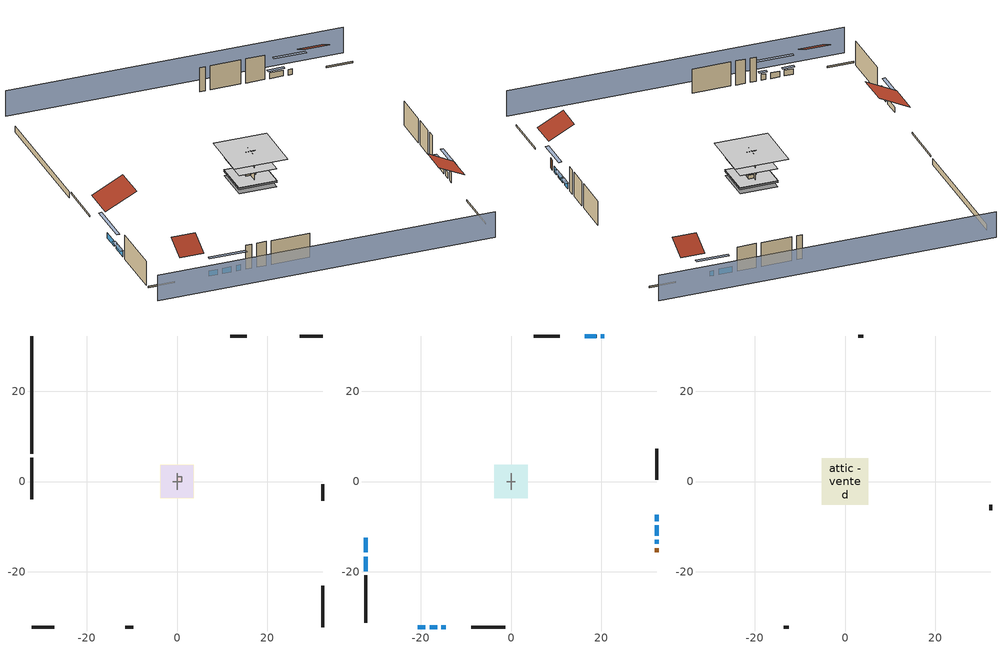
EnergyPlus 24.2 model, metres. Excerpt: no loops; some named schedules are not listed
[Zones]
central ac and furnace airloop ret air zone
 floor adiabatic (AdiabaticConst): 0,0 0,1 1,1 1,0 z0
 wall adiabatic (AdiabaticConst): 0,1 0,0 1,0 1,1 0,1 z0:1
 ceiling adiabatic (AdiabaticConst): 1,0 1,1 0,1 0,0 z1
crawlspace - vented
 floor foundation (Slab2 construction): -3.61,-3.61 -3.61,3.61 3.61,3.61 3.61,-3.61 z-0.91
 wall outside (RimJoist1 construction): -32.25,5.23 -32.25,-3.95 z0.3:0.61
 wall outside (RimJoist2 construction): 32.25,32.25 27.16,32.25 z0.3:0.61
 wall outside (RimJoist3 construction): 32.25,-32.25 32.25,-23.07 z0.3:0.61
 wall outside (RimJoist4 construction): -32.25,-32.25 -27.16,-32.25 z0.3:0.61
 wall foundation (FoundationWall1 construction): -32.25,32.25 -32.25,6.16 z-0.91:0.3
garage
 floor foundation (Slab1 construction): -3.66,-3.66 -3.66,3.66 3.66,3.66 3.66,-3.66 z0
 wall outside (Wall1 construction): 15.42,32.25 11.77,32.25 z0.3:5.18
 wall outside (Wall12 construction): -11.52,-32.25 -9.69,-32.25 z0.3:5.18
 wall outside (Wall2 construction): 32.25,-4.23 32.25,-0.57 z0.3:5.18
 wall to conditioned space (Wall5 construction Reversed): 0,1.83 0,-1.83 z0.3:5.18
 wall to conditioned space (Wall6 construction Reversed): -0.91,0 0.91,0 z0.3:5.18
conditioned space
 floor to crawlspace - vented (Floor1 construction): -3.61,-3.61 -3.61,3.61 3.61,3.61 3.61,-3.61 z0.3
 floor to garage (Floor3 construction): -3.66,-3.66 -3.66,3.66 3.66,3.66 3.66,-3.66 z0.3
 floor adiabatic (AdiabaticFloorConstruction): -3.61,-3.61 -3.61,3.61 3.61,3.61 3.61,-3.61 z2.74
 wall outside (AdiabaticWallConstruction 1): 32.25,-15.68 32.25,-14.77 z0.3:2.34
 wall outside (AdiabaticWallConstruction): -32.25,-12.44 -32.25,-15.71 / -32.25,-16.64 -32.25,-19.9 / 20.69,32.25 19.88,32.25 z0.3:1.37; -20.69,-32.25 -18.98,-32.25 / -18.05,-32.25 -16.33,-32.25 z0.3:1.43; 18.95,32.25 16.35,32.25 z0.3:1.46; 32.25,-13.84 32.25,-12.93 z0.3:1.53; 32.25,-12 32.25,-9.73 z0.3:1.31; 32.25,-8.8 32.25,-7.32 z0.3:1.28; -15.41,-32.25 -14.5,-32.25 z0.3:1.49
 wall outside (Wall3 construction): -32.25,-20.83 -32.25,-31.32 z0.3:5.18
 wall outside (Wall4 construction): 10.84,32.25 5.01,32.25 z0.3:5.18
 wall outside (Wall7 construction): 32.25,0.35 32.25,7.24 z0.3:5.18
 wall outside (Wall8 construction): -8.77,-32.25 -1.33,-32.25 z0.3:5.18
 window (WindowConstruction): -32.25,-12.44 -32.25,-15.71 z0.3:1.37
 window (WindowConstruction 9): -20.69,-32.25 -18.98,-32.25 z0.3:1.43
 window (WindowConstruction 1): -32.25,-16.64 -32.25,-19.9 z0.3:1.37
 window (WindowConstruction 2): 20.69,32.25 19.88,32.25 z0.3:1.37
 window (WindowConstruction 3): 18.95,32.25 16.35,32.25 z0.3:1.46
 window (WindowConstruction 4): 32.25,-13.84 32.25,-12.93 z0.3:1.52
 window (WindowConstruction 5): 32.25,-12 32.25,-9.73 z0.3:1.31
 window (WindowConstruction 6): 32.25,-8.8 32.25,-7.32 z0.3:1.28
 window (WindowConstruction 7): -18.05,-32.25 -16.33,-32.25 z0.3:1.43
 window (WindowConstruction 8): -15.4,-32.25 -14.51,-32.25 z0.3:1.49
 door (Door): 32.25,-15.68 32.25,-14.77 z0.3:2.34
 ceiling adiabatic (AdiabaticFloorConstruction): 3.61,-3.61 3.61,3.61 -3.61,3.61 -3.61,-3.61 z2.74
attic - vented
 floor to conditioned space (Floor2 construction Reversed): -5.14,-5.14 -5.14,5.14 5.14,5.14 5.14,-5.14 z5.18
 wall outside (Wall10 construction): -13.58,-32.25 -12.45,-32.25 z0.3:5.18
 wall outside (Wall11 construction): 32.25,-6.4 32.25,-5.16 z0.3:5.18
 wall outside (Wall9 construction): 4.08,32.25 2.96,32.25 z0.3:5.18
 roof outside (Roof1 construction): -32.25,-11.51,5.18 -26.31,-11.51,8.15 -26.31,-4.87,8.15 -32.25,-4.87,5.18
 roof outside (Roof2 construction): 21.62,32.25,5.18 21.62,28.12,7.24 26.23,28.12,7.24 26.23,32.25,5.18
 roof outside (Roof3 construction): -21.62,-32.25,5.18 -21.62,-28.12,7.24 -26.23,-28.12,7.24 -26.23,-32.25,5.18
 roof outside (Roof4 construction): 32.25,-16.61,5.18 27.3,-16.61,7.66 27.3,-22.15,7.66 32.25,-22.15,5.18
shading: 32.25,36.82 -32.25,36.82 / -32.25,-36.82 32.25,-36.82 z0:5.18; -32.25,-18.45 -32.25,-9.7 -32.86,-9.7 -32.86,-18.45 z4.11; -18.67,-32.25 -20.99,-32.25 -20.99,-32.86 -18.67,-32.86 z1.74; -32.25,-20.21 -32.25,-16.33 -32.86,-16.33 -32.86,-20.21 z1.68; 17.14,32.25 23.43,32.25 23.43,32.86 17.14,32.86 z4.11; 16.05,32.25 19.26,32.25 19.26,32.86 16.05,32.86 z1.77; 32.25,-10.19 32.25,-16.58 32.86,-16.58 32.86,-10.19 z4.27; 32.25,-9.43 32.25,-12.31 32.86,-12.31 32.86,-9.43 z1.62; 32.25,-7.02 32.25,-9.11 32.86,-9.11 32.86,-7.02 z1.58; -13.59,-32.25 -20.79,-32.25 -20.79,-32.86 -13.59,-32.86 z4.18; -14.2,-32.25 -15.71,-32.25 -15.71,-32.86 -14.2,-32.86 z1.8
[Building]
Building 1: Terrain=Suburbs
[Site:Location]
Portland Intl Arpt_OR: Latitude {deg}=45.59; Longitude {deg}=-122.6; Time Zone {hr}=-8; Elevation {m}=33; Keep Site Location Information=Yes
[Site:GroundTemperature:Shallow]
10.2558, 8.96328, 8.85977, 9.47314, 11.9355, 14.3863, 16.5111, 17.8571, 17.9714, 16.8767, 14.8061, 12.4304
[Site:WaterMainsTemperature]
Calculation Method=Schedule; Temperature Schedule=mains temperature schedule
[Material] Roughness=Rough; Thermal Absorptance=0.9
Name | Thickness {m} | Conductivity {W/m-K} | Density {kg/m3} | Specific Heat {J/kg-K} | Solar Absorptance | Visible Absorptance
asphalt or fiberglass shingles | 0.00635 | 0.162714 | 1121.4 | 1465.45 | 0.85 | 0.85
ceiling loosefill ins | 0.0846667 | 0.0480833 | 16.02 | 1046.75 | 0.7 | 0.7
ceiling stud and cavity | 0.1397 | 0.0920385 | 65.682 | 1177.47 | 0.7 | 0.7
concrete 4.0 in. | 0.1016 | 1.803125 | 2242.8 | 837.4 | 0.7 | 0.7
concrete 8.0 in. | 0.2032 | 1.803125 | 2242.8 | 837.4 | 0.7 | 0.7
door material | 0.04445 | 0.0612267 | 512.64 | 1214.23 | 0.7 | 0.7
floor covering | 0.0127 | 0.0433444 | 54.468 | 1339.84 | 0.6 | 0.6
floor rigid ins; wall rigid ins | 0.512978 | 0.029427 | 32.04 | 1214.23 | 0.7 | 0.7
floor stud and cavity | 0.1397 | 0.923637 | 92.3553 | 1139.71 | 0.7 | 0.7
floor stud and cavity 1 | 0.1397 | 1.75129 | 37.0049 | 1207.88 | 0.7 | 0.7
furniture material conditioned space 1; furniture material garage 1 | 0.1524 | 0.115458 | 640.8 | 1214.23 | 0.6 | 0.6
gypsum board | 0.0127 | 0.160291 | 801 | 837.4 | 0.6 | 0.6
osb sheathing 0.5 in. | 0.0127 | 0.115458 | 512.64 | 1214.23 | 0.6 | 0.6
osb sheathing 0.5 in. 1; osb sheathing 0.5 in. 2; osb sheathing 0.5 in. 3 | 0.0127 | 0.115458 | 512.64 | 1214.23 | 0.7 | 0.7
osb sheathing 0.75 in. | 0.01905 | 0.115458 | 512.64 | 1214.23 | 0.7 | 0.7
rim joist stud and cavity | 0.0508 | 0.178688 | 50.32683 | 1063.81 | 0.6 | 0.6
roof rigid ins | 0.00281632 | 0.029427 | 32.04 | 1214.23 | 0.7 | 0.7
soil 0.5 in. | 0.0127 | 1.3848 | 1842.3 | 418.7 | 0.7 | 0.7
wall stud and cavity | 0.1397 | 0.727959 | 139.0536 | 1170.24 | 0.6 | 0.6
wall stud and cavity 1 | 0.1397 | 0.117713 | 139.0536 | 1170.24 | 0.7 | 0.7
wall stud and cavity 2 | 0.1397 | 0.103501 | 139.0536 | 1170.24 | 0.7 | 0.7
wall stud and cavity 3 | 0.0889 | 0.380278 | 52.3479 | 1209.89 | 0.7 | 0.7
wall stud and cavity 4 | 0.0889 | 0.391764 | 83.0341 | 1211.67 | 0.7 | 0.7
wood siding | 0.0254 | 0.102417 | 544.68 | 1172.36 | 0.85 | 0.85
wood siding 1; wood siding 2 | 0.0254 | 0.102417 | 544.68 | 1172.36 | 0.7 | 0.7
[Material:NoMass]
Adiabatic: Roughness=Rough; Thermal Resistance {m2-K/W}=176.1; Thermal Absorptance=0.9; Solar Absorptance=0.7; Visible Absorptance=0.7
[WindowMaterial:SimpleGlazingSystem]
WindowMaterial: U-Factor {W/m2-K}=2.78222; Solar Heat Gain Coefficient=0.56
[Construction]
AdiabaticConst: Adiabatic
AdiabaticFloorConstruction: floor stud and cavity 1, floor rigid ins, osb sheathing 0.75 in., floor covering
AdiabaticWallConstruction: wood siding 1, wall rigid ins, wall stud and cavity 3, gypsum board
AdiabaticWallConstruction 1: wood siding 2, wall rigid ins, wall stud and cavity 3, gypsum board
Door: door material
Floor1 construction; Floor3 construction: floor stud and cavity, osb sheathing 0.75 in., floor covering
Floor2 construction Reversed: gypsum board, ceiling stud and cavity, ceiling loosefill ins
FoundationWall1 construction: concrete 8.0 in.
furniture construction conditioned space 1: furniture material conditioned space 1
furniture construction garage 1: furniture material garage 1
PartitionWallConstruction: gypsum board, wall stud and cavity 4, gypsum board
RimJoist1 construction; RimJoist2 construction; RimJoist3 construction; RimJoist4 construction: wood siding, rim joist stud and cavity
Roof1 construction; Roof2 construction; Roof3 construction; Roof4 construction: asphalt or fiberglass shingles, roof rigid ins, osb sheathing 0.5 in.
Slab1 construction: concrete 4.0 in.
Slab2 construction: soil 0.5 in.
Wall1 construction; Wall2 construction: wood siding, osb sheathing 0.5 in. 1, wall stud and cavity
Wall10 construction; Wall11 construction; Wall12 construction; Wall9 construction: wood siding, osb sheathing 0.5 in. 3, wall stud and cavity
Wall3 construction; Wall4 construction: wood siding, osb sheathing 0.5 in. 1, wall stud and cavity 1, gypsum board
Wall5 construction Reversed: gypsum board, wall stud and cavity 2, osb sheathing 0.5 in. 2
Wall6 construction Reversed: gypsum board, wall stud and cavity 2, osb sheathing 0.5 in. 3
Wall7 construction; Wall8 construction: wood siding, osb sheathing 0.5 in. 3, wall stud and cavity 1, gypsum board
WindowConstruction; WindowConstruction 1; WindowConstruction 2; WindowConstruction 3; WindowConstruction 4; WindowConstruction 5; WindowConstruction 6; WindowConstruction 7; WindowConstruction 8; WindowConstruction 9: WindowMaterial
[Zone] Multiplier=1
Name | Volume {m3} | Part of Total Floor Area
attic - vented | 80.9188 | Yes
central ac and furnace airloop ret air zone | 1 | No
conditioned space | 384.656 | Yes
crawlspace - vented | 63.543 | Yes
garage | 130.484 | Yes
[Space]
Name | Zone | Volume {m3} | Space Type
attic - vented 1 | attic - vented | 80.9188
central ac and furnace airloop ret air space | central ac and furnace airloop ret air zone |  | Plenum Space Type
conditioned space 1 | conditioned space | 384.656
crawlspace - vented 1 | crawlspace - vented | 63.543
garage 1 | garage | 130.484
[ZoneInfiltration:EffectiveLeakageArea] Schedule=Always On Discrete
Name | Zone or Space | Effective Air Leakage Area {cm2} | Stack Coefficient | Wind Coefficient
infil attic - vented 1 | attic - vented 1 | 3520.67 | 0.00015981 | 4.28029e-05
infil garage 1 | garage 1 | 543.674 | 0.000129147 | 4.64657e-05
[ZoneMixing] Schedule=Always On Continuous; Design Flow Rate Calculation Method=Flow/Zone; Design Flow Rate {m3/s}=0
Name | Zone or Space | Source Zone or Space
whole house fan mix | attic - vented | conditioned space
central ac and furnace airloop_0 ZoneMixDZToCond mix | conditioned space | crawlspace - vented
central ac and furnace airloop_0 ZoneMixCondToDZ mix | crawlspace - vented | conditioned space
[SpaceList]
Plenum Space Type: central ac and furnace airloop ret air space
[OtherEquipment] Design Level Calculation Method=EquipmentLevel
Name | Fuel Type | Zone or ZoneList or Space or SpaceList | Schedule | Design Level {W} | Fraction Latent | Fraction Radiant | Fraction Lost
central ac and furnace airloop_0 RetCondToRP; central ac and furnace airloop_0 RetSensLkToRP | None | central ac and furnace airloop ret air space | Always On Discrete | 0 | 0 | 0 | 0
central ac and furnace airloop_0 RetLatLkToRP | None | central ac and furnace airloop ret air space | Always On Discrete | 0 | 1 | 0 | 0
central ac and furnace airloop_0 SupCondToLv; central ac and furnace airloop_0 SupSensLkToCond; mech vent house fan sensible load | None | conditioned space 1 | Always On Discrete | 0 | 0 | 0 | 0
central ac and furnace airloop_0 SupLatLkToCond; mech vent house fan latent load | None | conditioned space 1 | Always On Discrete | 0 | 1 | 0 | 0
clothes dryer 1 | Electricity | conditioned space 1 | clothes_dryer | 0 | 0.015 | 0.081 | 0.85
cooking range 1 | Electricity | conditioned space 1 | cooking_range | 0 | 0.08 | 0.432 | 0.2
general water use latent | None | conditioned space 1 | general water use schedule | 62.594 | 1 | 0 | 0
general water use sensible | None | conditioned space 1 | general water use schedule | -61.6891 | 0 | 0.6 | 0
central ac and furnace airloop_0 RetCondToDZ; central ac and furnace airloop_0 SupCondToDZ; central ac and furnace airloop_0 SupSensLkToDZ | None | crawlspace - vented 1 | Always On Discrete | 0 | 0 | 0 | 0
central ac and furnace airloop_0 SupLatLkToDZ | None | crawlspace - vented 1 | Always On Discrete | 0 | 1 | 0 | 0
water heater energy adjustment1 | Electricity | garage 1 | Always On Discrete | 0.01 | 0 | 0 | 1
water heater lat | None | garage 1 | Always On Discrete | 0 | 1 | 0 | 0
water heater sens | None | garage 1 | Always On Discrete | 0 | 0 | 0 | 0
[SurfaceProperty:IncidentSolarMultiplier] Incident Solar Multiplier=1; Incident Solar Multiplier Schedule=trans schedule winter=0.85 summer=0.7
Window1; Window10; Window2; Window3; Window4; Window5; Window6; Window7; Window8; Window9
[InternalMass]
Name | Construction | Zone or ZoneList | Space or SpaceList | Surface Area {m2}
furniture mass conditioned space 1 | furniture construction conditioned space 1 | conditioned space | conditioned space 1 | 63.09974
partition wall mass | PartitionWallConstruction | conditioned space | conditioned space 1 | 157.749
furniture mass garage 1 | furniture construction garage 1 | garage | garage 1 | 5.35122
[Lights] Design Level Calculation Method=LightingLevel; Return Air Fraction=0; Fraction Radiant=0.6; Fraction Visible=0.2; Fraction Replaceable=1
Name | Zone or ZoneList or Space or SpaceList | Schedule | Lighting Level {W}
interior lighting | conditioned space 1 | lighting_interior | 239.522
garage lighting | garage 1 | lighting_garage | 8.39713
[People]
occupants: Zone or ZoneList or Space or SpaceList=conditioned space 1; Number of People Schedule=occupants; Number of People Calculation Method=People; Number of People=3; Fraction Radiant=0.314171; Sensible Heat Fraction=0.56303; Activity Level Schedule=occupants activity schedule; Carbon Dioxide Generation Rate {m3/s-W}=0; Enable ASHRAE 55 Comfort Warnings=No; Mean Radiant Temperature Calculation Type=EnclosureAveraged
[ElectricEquipment] Design Level Calculation Method=EquipmentLevel
Name | Zone or ZoneList or Space or SpaceList | Schedule | Design Level {W} | Fraction Latent | Fraction Radiant | Fraction Lost
ceiling fan | conditioned space 1 | ceiling_fan | 17.9018 | 0 | 0.558 | 0
clothes dryer | conditioned space 1 | clothes_dryer | 2132.98 | 0.015 | 0.081 | 0.85
clothes washer | conditioned space 1 | clothes_washer | 167.61 | 0.03 | 0.162 | 0.7
cooking range | conditioned space 1 | cooking_range | 1112.75 | 0.08 | 0.432 | 0.2
fridge | conditioned space 1 | fridge schedule | 46.9578 | 0 | 0.6 | 0
mech vent bath fan 0 | conditioned space 1 | mech vent bath fan 0 schedule | 30 | 0 | 0 | 1
mech vent house fan | conditioned space 1 | mech vent house fan schedule | 0 | 0 | 0 | 1
mech vent house fan cfis | conditioned space 1 | mech vent house fan cfis schedule | 0 | 0 | 0 | 0
mech vent range fan 0 | conditioned space 1 | mech vent range fan 0 schedule | 30 | 0 | 0 | 1
misc plug loads | conditioned space 1 | plug_loads_other | 181.632 | 0.021 | 0.558 | 0.049
misc tv | conditioned space 1 | plug_loads_tv | 229.486 | 0 | 0.6 | 0
whole house fan | conditioned space 1 | Always On Discrete | 0 | 0 | 0 | 1
fridge 1 | garage 1 | fridge schedule 1 | 90.9498 | 0 | 0.6 | 0
[ZoneInfiltration:DesignFlowRate] Schedule=Always On Discrete
Name | Zone or ZoneList or Space or SpaceList | Design Flow Rate Calculation Method | Design Flow Rate {m3/s} | Air Changes per Hour {1/hr} | Constant Term Coefficient | Temperature Term Coefficient | Velocity Term Coefficient | Velocity Squared Term Coefficient
infil flow; natural vent flow; whole house fan flow | conditioned space 1 | Flow/Zone | 0
crawlspace_vented 1 duct leakage imbalance infil flow | crawlspace - vented 1 | Flow/Zone | 0
infil crawlspace - vented 1 | crawlspace - vented 1 | AirChanges/Hour |  | 2.6013 | 1 | 0 | 0 | 0
[SurfaceProperty:ExposedFoundationPerimeter] Exposed Perimeter Calculation Method=TotalExposedPerimeter
Name | Total Exposed Perimeter {m}
Slab2 | 26.09088
Slab1 | 18.288
[AvailabilityManager:Scheduled]
central ac and furnace airloop Availability Manager: Schedule=Always On Discrete
[AirLoopHVAC:ReturnPlenum]
Air Loop HVAC Return Plenum 1: Zone=central ac and furnace airloop ret air zone
[Foundation:Kiva] Wall Depth Below Slab {m}=0.2032
Name | Initial Indoor Air Temperature {C} | Wall Height Above Grade {m}
Foundation Kiva 1 | 13.4258 | 0.1016
Foundation Kiva 2 | 8.6388 | 0.3048
[Foundation:Kiva:Settings]
Soil Conductivity {W/m-K}=1.3848; Soil Density {kg/m3}=1842.3; Soil Specific Heat {J/kg-K}=418.7; Ground Solar Absorptivity=0.9; Ground Thermal Absorptivity=0.9; Ground Surface Roughness {m}=0.03; Far-Field Width {m}=40; Deep-Ground Boundary Condition=ZeroFlux; Deep-Ground Depth {m}=40; Minimum Cell Dimension {m}=0.2; Maximum Cell Growth Coefficient=3; Simulation Timestep=Timestep
[Exterior:Lights]
exterior lighting: Schedule=exterior lighting schedule; Design Level {W}=7.09205
[EnergyManagementSystem:GlobalVariable]
central_ac_and_furnace_airloop_0_DuctImbalLkExhFanEquivCond
central_ac_and_furnace_airloop_0_DuctImbalLkExhFanEquivDZ
central_ac_and_furnace_airloop_0_DuctImbalLkSupFanEquivCond
central_ac_and_furnace_airloop_0_DuctImbalLkSupFanEquivDZ
central_ac_and_furnace_airloop_0_DZ_T
central_ac_and_furnace_airloop_0_DZ_W
central_ac_and_furnace_airloop_0_RetCondToDZ
central_ac_and_furnace_airloop_0_RetCondToRP
central_ac_and_furnace_airloop_0_RetLatLkToRP
central_ac_and_furnace_airloop_0_RetSensLkToRP
central_ac_and_furnace_airloop_0_SupCondToDZ
central_ac_and_furnace_airloop_0_SupCondToLv
central_ac_and_furnace_airloop_0_SupLatLkToCond
central_ac_and_furnace_airloop_0_SupLatLkToDZ
central_ac_and_furnace_airloop_0_SupSensLkToCond
central_ac_and_furnace_airloop_0_SupSensLkToDZ
central_ac_and_furnace_airloop_0_ZoneMixCondToDZ
central_ac_and_furnace_airloop_0_ZoneMixDZToCond
central_ac_and_furnace_airloop_AH_MFR
central_ac_and_furnace_airloop_AH_Tout
central_ac_and_furnace_airloop_AH_VFR
central_ac_and_furnace_airloop_AH_Wout
central_ac_and_furnace_airloop_Fan_RTF
central_ac_and_furnace_airloop_RA_T
central_ac_and_furnace_airloop_Ra_W
infil_program_Qfan
infil_program_Qinf
natural_vent_program_Qnv
natural_vent_program_Qwhf
[EnergyManagementSystem:Sensor]
Name | Output:Variable or Output:Meter Index Key | Output:Variable or Output:Meter
airflow_gain | infil flow | Infiltration Sensible Heat Gain Energy
airflow_gain_1 | natural vent flow | Infiltration Sensible Heat Gain Energy
airflow_gain_2 | whole house fan flow | Infiltration Sensible Heat Gain Energy
airflow_loss | infil flow | Infiltration Sensible Heat Loss Energy
airflow_loss_1 | natural vent flow | Infiltration Sensible Heat Loss Energy
airflow_loss_2 | whole house fan flow | Infiltration Sensible Heat Loss Energy
central_ac_and_furnace_airloop_0_DZ_T_s | crawlspace - vented | Zone Air Temperature
central_ac_and_furnace_airloop_0_DZ_W_s | crawlspace - vented | Zone Mean Air Humidity Ratio
central_ac_and_furnace_airloop_AH_MFR_s | Node 7 | System Node Mass Flow Rate
central_ac_and_furnace_airloop_AH_Tout_s | Node 7 | System Node Temperature
central_ac_and_furnace_airloop_AH_VFR_s | Node 7 | System Node Current Density Volume Flow Rate
central_ac_and_furnace_airloop_AH_Wout_s | Node 7 | System Node Humidity Ratio
central_ac_and_furnace_airloop_RA_T_s | Node 10 | System Node Temperature
central_ac_and_furnace_airloop_Ra_W_s | Node 10 | System Node Humidity Ratio
clg_load_cond |  | Cooling:EnergyTransfer:Zone:CONDITIONED SPACE
clg_load_duct |  | Cooling:EnergyTransfer:Zone:CENTRAL AC AND FURNACE AIRLOOP RET AIR ZONE
clg_sp_s; clg_sp_s_1 | cooling setpoint | Schedule Value
clothes_dryer_exhaust_0_sch_s | clothes_dryer | Schedule Value
cool_season | cooling season schedule | Schedule Value
ducts_conv | central ac and furnace airloop_0 RetCondToRP | Other Equipment Convective Heating Energy
ducts_conv_1 | central ac and furnace airloop_0 RetLatLkToRP | Other Equipment Convective Heating Energy
ducts_conv_2 | central ac and furnace airloop_0 RetSensLkToRP | Other Equipment Convective Heating Energy
ducts_conv_3 | central ac and furnace airloop_0 SupCondToLv | Other Equipment Convective Heating Energy
ducts_conv_4 | central ac and furnace airloop_0 SupLatLkToCond | Other Equipment Convective Heating Energy
ducts_conv_5 | central ac and furnace airloop_0 SupSensLkToCond | Other Equipment Convective Heating Energy
ducts_rad | central ac and furnace airloop_0 RetCondToRP | Other Equipment Radiant Heating Energy
ducts_rad_1 | central ac and furnace airloop_0 RetLatLkToRP | Other Equipment Radiant Heating Energy
ducts_rad_2 | central ac and furnace airloop_0 RetSensLkToRP | Other Equipment Radiant Heating Energy
ducts_rad_3 | central ac and furnace airloop_0 SupCondToLv | Other Equipment Radiant Heating Energy
ducts_rad_4 | central ac and furnace airloop_0 SupLatLkToCond | Other Equipment Radiant Heating Energy
ducts_rad_5 | central ac and furnace airloop_0 SupSensLkToCond | Other Equipment Radiant Heating Energy
fridge_tin_s_1 | garage | Zone Mean Air Temperature
htg_load_cond |  | Heating:EnergyTransfer:Zone:CONDITIONED SPACE
htg_load_duct |  | Heating:EnergyTransfer:Zone:CENTRAL AC AND FURNACE AIRLOOP RET AIR ZONE
htg_sp_s; htg_sp_s_1 | heating setpoint | Schedule Value
ig_ee_conv | ceiling fan | Electric Equipment Convective Heating Energy
ig_ee_conv_1 | clothes dryer | Electric Equipment Convective Heating Energy
ig_ee_conv_3 | cooking range | Electric Equipment Convective Heating Energy
ig_ee_conv_4 | fridge | Electric Equipment Convective Heating Energy
ig_ee_conv_5 | misc plug loads | Electric Equipment Convective Heating Energy
ig_ee_conv_6 | misc tv | Electric Equipment Convective Heating Energy
ig_ee_conv_7 | whole house fan | Electric Equipment Convective Heating Energy
ig_ee_rad | ceiling fan | Electric Equipment Radiant Heating Energy
ig_ee_rad_1 | clothes dryer | Electric Equipment Radiant Heating Energy
ig_ee_rad_3 | cooking range | Electric Equipment Radiant Heating Energy
ig_ee_rad_4 | fridge | Electric Equipment Radiant Heating Energy
ig_ee_rad_5 | misc plug loads | Electric Equipment Radiant Heating Energy
ig_ee_rad_6 | misc tv | Electric Equipment Radiant Heating Energy
ig_ee_rad_7 | whole house fan | Electric Equipment Radiant Heating Energy
ig_lgt_conv | interior lighting | Lights Convective Heating Energy
ig_lgt_rad | interior lighting | Lights Radiant Heating Energy
ig_lgt_vis | interior lighting | Lights Visible Radiation Heating Energy
ig_oe_conv | clothes dryer 1 | Other Equipment Convective Heating Energy
ig_oe_conv_1 | cooking range 1 | Other Equipment Convective Heating Energy
ig_oe_conv_2 | general water use latent | Other Equipment Convective Heating Energy
ig_oe_conv_3 | general water use sensible | Other Equipment Convective Heating Energy
ig_oe_rad | clothes dryer 1 | Other Equipment Radiant Heating Energy
ig_oe_rad_1 | cooking range 1 | Other Equipment Radiant Heating Energy
ig_oe_rad_2 | general water use latent | Other Equipment Radiant Heating Energy
ig_oe_rad_3 | general water use sensible | Other Equipment Radiant Heating Energy
ig_ppl_conv | occupants | People Convective Heating Energy
ig_ppl_rad | occupants | People Radiant Heating Energy
im_conv | furniture mass conditioned space 1 | Surface Inside Face Convection Heat Gain Energy
im_conv_1 | partition wall mass | Surface Inside Face Convection Heat Gain Energy
im_ig | furniture mass conditioned space 1 | Surface Inside Face Internal Gains Radiation Heat Gain Energy
im_ig_1 | partition wall mass | Surface Inside Face Internal Gains Radiation Heat Gain Energy
im_lgt | furniture mass conditioned space 1 | Surface Inside Face Lights Radiation Heat Gain Energy
im_lgt_1 | partition wall mass | Surface Inside Face Lights Radiation Heat Gain Energy
